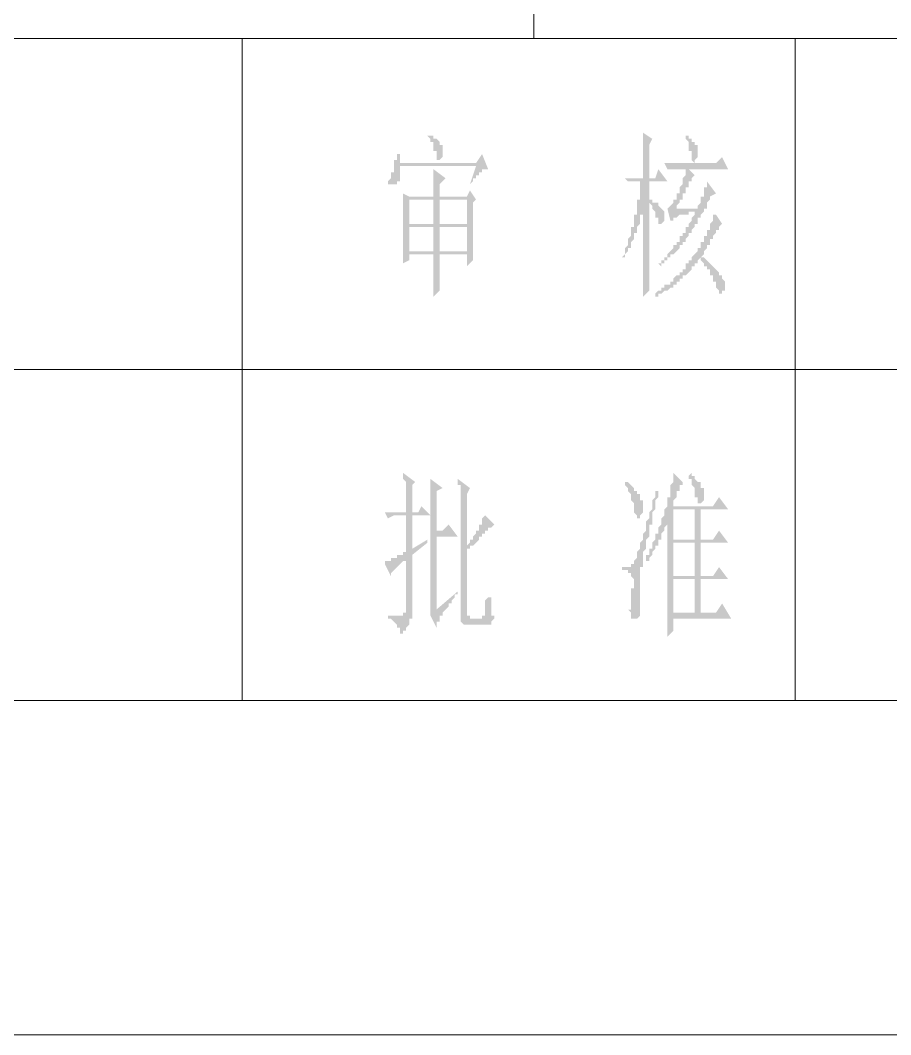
# Model space of a CAD drawing. Header units: millimetres. Extents: x 0 to 275, y 0 to 194.
# Drawn here: x 161.93 to 180.12, y 6.9 to 28.11 of the extents above; entities that cross this region are included whole.
import ezdxf

# ---------------------------------------------------------------- set-up
doc = ezdxf.new("R2010")
doc.units = ezdxf.units.MM

msp = doc.modelspace()

# ---------------------------------------------------------------- hatches: boundary and pattern name
h = msp.add_hatch(color=0)
h.paths.add_polyline_path([(170.053, 24.362833), (170.561, 24.362833), (170.561, 23.854833), (170.053, 23.854833)])
h.paths.add_polyline_path([(170.688, 24.362833), (171.2595, 24.362833), (171.2595, 23.854833), (170.688, 23.854833)])
h.paths.add_polyline_path([(170.053, 23.791333), (170.561, 23.791333), (170.561, 23.283333), (170.053, 23.283333)])
h.paths.add_polyline_path([(170.688, 23.791333), (171.2595, 23.791333), (171.2595, 23.283333), (170.688, 23.283333)])
h.paths.add_polyline_path([(170.561, 24.426333), (170.053, 24.426333), (169.926, 24.489833), (169.926, 24.426333), (169.926, 24.362833), (169.926, 24.299333), (169.926, 24.235833), (169.926, 24.172333), (169.926, 24.108833), (169.926, 24.045333), (169.926, 23.981833), (169.926, 23.918333), (169.926, 23.854833), (169.926, 23.791333), (169.926, 23.727833), (169.926, 23.664333), (169.926, 23.600833), (169.926, 23.537333), (169.926, 23.473833), (169.926, 23.410333), (169.926, 23.346833), (169.926, 23.283333), (169.926, 23.219833), (169.926, 23.156333), (169.926, 23.092833), (169.926, 23.029333), (170.053, 23.092833), (170.053, 23.219833), (170.561, 23.219833), (170.561, 23.156333), (170.561, 23.092833), (170.561, 23.029333), (170.561, 22.965833), (170.561, 22.902333), (170.561, 22.838833), (170.561, 22.775333), (170.561, 22.711833), (170.561, 22.648333), (170.561, 22.584833), (170.561, 22.521333), (170.561, 22.457833), (170.561, 22.394333), (170.561, 22.330833), (170.688, 22.457833), (170.688, 22.521333), (170.688, 22.584833), (170.688, 22.648333), (170.688, 22.711833), (170.688, 22.775333), (170.688, 22.838833), (170.688, 22.902333), (170.688, 22.965833), (170.688, 23.029333), (170.688, 23.092833), (170.688, 23.156333), (170.688, 23.219833), (171.2595, 23.219833), (171.2595, 22.965833), (171.3865, 23.092833), (171.3865, 23.156333), (171.3865, 23.219833), (171.3865, 23.283333), (171.3865, 23.346833), (171.3865, 23.410333), (171.3865, 23.473833), (171.3865, 23.537333), (171.3865, 23.600833), (171.3865, 23.664333), (171.3865, 23.727833), (171.3865, 23.791333), (171.3865, 23.854833), (171.3865, 23.918333), (171.3865, 23.981833), (171.3865, 24.045333), (171.3865, 24.108833), (171.3865, 24.172333), (171.3865, 24.235833), (171.3865, 24.299333), (171.45, 24.362833), (171.323, 24.553333), (171.2595, 24.426333), (170.688, 24.426333), (170.688, 24.680333), (170.815, 24.807333), (170.561, 24.997833), (170.561, 24.934333), (170.561, 24.870833), (170.561, 24.807333), (170.561, 24.743833), (170.561, 24.680333), (170.561, 24.616833), (170.561, 24.553333), (170.561, 24.489833)])
h.paths.add_polyline_path([(170.434, 25.696333), (170.4975, 25.632833), (170.4975, 25.569333), (170.561, 25.569333), (170.561, 25.505833), (170.561, 25.442333), (170.561, 25.378833), (170.6245, 25.378833), (170.6245, 25.315333), (170.6245, 25.251833), (170.6245, 25.188333), (170.688, 25.188333), (170.7515, 25.251833), (170.7515, 25.315333), (170.7515, 25.378833), (170.7515, 25.442333), (170.7515, 25.505833), (170.688, 25.505833), (170.688, 25.569333), (170.6245, 25.632833), (170.561, 25.632833), (170.561, 25.696333), (170.4975, 25.696333)])
h.paths.add_polyline_path([(171.323, 24.680333), (171.3865, 24.743833), (171.3865, 24.807333), (171.45, 24.807333), (171.45, 24.870833), (171.5135, 24.870833), (171.5135, 24.934333), (171.577, 24.934333), (171.577, 24.997833), (171.6405, 24.997833), (171.704, 24.997833), (171.577, 25.315333), (171.45, 25.124833), (169.8625, 25.124833), (169.8625, 25.315333), (169.799, 25.315333), (169.799, 25.251833), (169.799, 25.188333), (169.7355, 25.188333), (169.7355, 25.124833), (169.7355, 25.061333), (169.7355, 24.997833), (169.7355, 24.934333), (169.672, 24.934333), (169.672, 24.870833), (169.672, 24.807333), (169.6085, 24.743833), (169.6085, 24.680333), (169.672, 24.680333), (169.7355, 24.680333), (169.799, 24.680333), (169.799, 24.743833), (169.8625, 24.743833), (169.8625, 24.807333), (169.8625, 24.870833), (169.8625, 24.934333), (169.8625, 24.997833), (169.8625, 25.061333), (171.45, 25.061333)])
h = msp.add_hatch(color=0)
h.paths.add_polyline_path([(175.8315, 25.696333), (175.8315, 25.632833), (175.895, 25.569333), (175.895, 25.505833), (175.895, 25.442333), (175.895, 25.378833), (175.9585, 25.378833), (175.9585, 25.315333), (175.9585, 25.251833), (175.9585, 25.188333), (176.022, 25.124833), (176.022, 25.188333), (176.0855, 25.251833), (176.0855, 25.315333), (176.0855, 25.378833), (176.0855, 25.442333), (176.0855, 25.505833), (176.022, 25.505833), (176.022, 25.569333), (175.9585, 25.569333), (175.9585, 25.632833), (175.895, 25.632833), (175.895, 25.696333)])
h.paths.add_polyline_path([(175.5775, 24.172333), (175.641, 24.172333), (175.641, 24.235833), (175.7045, 24.299333), (175.7045, 24.362833), (175.768, 24.362833), (175.768, 24.426333), (175.768, 24.489833), (175.8315, 24.489833), (175.8315, 24.553333), (175.8315, 24.616833), (175.895, 24.616833), (175.895, 24.680333), (175.895, 24.743833), (175.9585, 24.743833), (175.9585, 24.807333), (176.022, 24.870833), (175.895, 24.997833), (176.7205, 24.997833), (176.5935, 25.251833), (176.4665, 25.124833), (175.387, 25.124833), (175.4505, 24.997833), (175.514, 24.997833), (175.8315, 24.997833), (175.8315, 24.934333), (175.8315, 24.870833), (175.768, 24.807333), (175.768, 24.743833), (175.768, 24.680333), (175.7045, 24.616833), (175.7045, 24.553333), (175.7045, 24.489833), (175.641, 24.489833), (175.641, 24.426333), (175.641, 24.362833), (175.5775, 24.362833), (175.5775, 24.299333), (175.514, 24.235833), (175.4505, 24.172333), (175.514, 23.918333), (175.5775, 23.918333), (175.5775, 23.981833), (175.641, 23.981833), (175.7045, 24.045333), (175.768, 24.045333), (175.8315, 24.045333), (175.895, 24.045333), (175.895, 24.108833), (175.9585, 24.108833), (176.022, 24.108833), (176.022, 24.045333), (175.9585, 23.981833), (175.9585, 23.918333), (175.895, 23.854833), (175.895, 23.791333), (175.8315, 23.791333), (175.8315, 23.727833), (175.8315, 23.664333), (175.768, 23.664333), (175.768, 23.600833), (175.7045, 23.600833), (175.7045, 23.537333), (175.7045, 23.473833), (175.641, 23.473833), (175.641, 23.410333), (175.5775, 23.410333), (175.5775, 23.346833), (175.514, 23.283333), (175.4505, 23.219833), (175.4505, 23.156333), (175.387, 23.156333), (175.387, 23.092833), (175.3235, 23.092833), (175.3235, 23.029333), (175.26, 23.029333), (175.3235, 22.965833), (175.3235, 23.029333), (175.387, 23.029333), (175.387, 23.092833), (175.4505, 23.092833), (175.4505, 23.156333), (175.514, 23.156333), (175.514, 23.219833), (175.5775, 23.219833), (175.641, 23.283333), (175.7045, 23.346833), (175.7045, 23.410333), (175.768, 23.410333), (175.768, 23.473833), (175.8315, 23.473833), (175.8315, 23.537333), (175.895, 23.600833), (175.895, 23.664333), (175.9585, 23.664333), (175.9585, 23.727833), (176.022, 23.791333), (176.022, 23.854833), (176.0855, 23.854833), (176.0855, 23.918333), (176.0855, 23.981833), (176.149, 23.981833), (176.149, 24.045333), (176.2125, 24.108833), (176.2125, 24.172333), (176.276, 24.172333), (176.276, 24.235833), (176.276, 24.299333), (176.3395, 24.362833), (176.3395, 24.426333), (176.4665, 24.489833), (176.276, 24.743833), (176.276, 24.680333), (176.276, 24.616833), (176.2125, 24.616833), (176.2125, 24.553333), (176.2125, 24.489833), (176.2125, 24.426333), (176.149, 24.426333), (176.149, 24.362833), (176.149, 24.299333), (176.0855, 24.235833), (176.0855, 24.172333)])
h.paths.add_polyline_path([(176.4665, 24.045333), (176.403, 24.045333), (176.403, 23.981833), (176.403, 23.918333), (176.3395, 23.854833), (176.3395, 23.791333), (176.3395, 23.727833), (176.276, 23.727833), (176.276, 23.664333), (176.276, 23.600833), (176.2125, 23.600833), (176.2125, 23.537333), (176.2125, 23.473833), (176.149, 23.473833), (176.149, 23.410333), (176.149, 23.346833), (176.0855, 23.346833), (176.0855, 23.283333), (176.022, 23.219833), (175.9585, 23.156333), (175.9585, 23.092833), (175.895, 23.092833), (175.895, 23.029333), (175.8315, 23.029333), (175.8315, 22.965833), (175.8315, 22.902333), (175.768, 22.902333), (175.768, 22.838833), (175.7045, 22.838833), (175.7045, 22.775333), (175.641, 22.775333), (175.5775, 22.711833), (175.5775, 22.648333), (175.514, 22.648333), (175.514, 22.584833), (175.4505, 22.584833), (175.387, 22.584833), (175.387, 22.521333), (175.3235, 22.521333), (175.3235, 22.457833), (175.26, 22.457833), (175.1965, 22.394333), (175.1965, 22.330833), (175.26, 22.330833), (175.26, 22.394333), (175.3235, 22.394333), (175.387, 22.457833), (175.4505, 22.457833), (175.514, 22.521333), (175.5775, 22.521333), (175.5775, 22.584833), (175.641, 22.584833), (175.641, 22.648333), (175.7045, 22.648333), (175.7045, 22.711833), (175.768, 22.711833), (175.768, 22.775333), (175.8315, 22.775333), (175.895, 22.838833), (175.9585, 22.902333), (175.9585, 22.965833), (176.022, 22.965833), (176.022, 23.029333), (176.0855, 23.029333), (176.0855, 23.092833), (176.149, 23.156333), (176.149, 23.092833), (176.2125, 23.029333), (176.2125, 22.965833), (176.276, 22.965833), (176.276, 22.902333), (176.3395, 22.902333), (176.3395, 22.838833), (176.3395, 22.775333), (176.403, 22.775333), (176.403, 22.711833), (176.403, 22.648333), (176.4665, 22.648333), (176.4665, 22.584833), (176.4665, 22.521333), (176.53, 22.457833), (176.53, 22.394333), (176.5935, 22.394333), (176.5935, 22.457833), (176.657, 22.457833), (176.657, 22.521333), (176.657, 22.584833), (176.657, 22.648333), (176.5935, 22.711833), (176.5935, 22.775333), (176.53, 22.775333), (176.53, 22.838833), (176.4665, 22.902333), (176.403, 22.965833), (176.3395, 23.029333), (176.276, 23.092833), (176.2125, 23.156333), (176.149, 23.156333), (176.2125, 23.219833), (176.2125, 23.283333), (176.276, 23.346833), (176.276, 23.410333), (176.3395, 23.410333), (176.3395, 23.473833), (176.3395, 23.537333), (176.403, 23.537333), (176.403, 23.600833), (176.4665, 23.664333), (176.4665, 23.727833), (176.53, 23.727833), (176.53, 23.791333), (176.5935, 23.854833)])
h.paths.add_polyline_path([(175.0695, 23.156333), (175.0695, 24.299333), (175.133, 24.235833), (175.133, 24.172333), (175.1965, 24.108833), (175.1965, 24.045333), (175.1965, 23.981833), (175.26, 23.981833), (175.26, 23.918333), (175.26, 23.854833), (175.3235, 23.854833), (175.387, 23.918333), (175.387, 23.981833), (175.387, 24.045333), (175.387, 24.108833), (175.3235, 24.172333), (175.26, 24.235833), (175.26, 24.299333), (175.1965, 24.299333), (175.133, 24.299333), (175.133, 24.362833), (175.0695, 24.362833), (175.0695, 24.743833), (175.4505, 24.743833), (175.26, 24.997833), (175.1965, 24.807333), (175.0695, 24.807333), (175.0695, 25.505833), (175.133, 25.632833), (174.9425, 25.759833), (174.9425, 25.696333), (174.9425, 25.632833), (174.9425, 25.569333), (174.9425, 25.505833), (174.9425, 25.442333), (174.9425, 25.378833), (174.9425, 25.315333), (174.9425, 25.251833), (174.9425, 25.188333), (174.9425, 25.124833), (174.9425, 25.061333), (174.9425, 24.997833), (174.9425, 24.934333), (174.9425, 24.870833), (174.9425, 24.807333), (174.5615, 24.807333), (174.625, 24.743833), (174.6885, 24.743833), (174.9425, 24.743833), (174.879, 24.743833), (174.879, 24.680333), (174.879, 24.616833), (174.879, 24.553333), (174.879, 24.489833), (174.879, 24.426333), (174.879, 24.362833), (174.8155, 24.362833), (174.8155, 24.299333), (174.8155, 24.235833), (174.8155, 24.172333), (174.8155, 24.108833), (174.8155, 24.045333), (174.752, 24.045333), (174.752, 23.981833), (174.752, 23.918333), (174.752, 23.854833), (174.752, 23.791333), (174.6885, 23.791333), (174.6885, 23.727833), (174.6885, 23.664333), (174.6885, 23.600833), (174.625, 23.537333), (174.625, 23.473833), (174.625, 23.410333), (174.5615, 23.346833), (174.5615, 23.283333), (174.5615, 23.219833), (174.498, 23.156333), (174.5615, 23.156333), (174.5615, 23.219833), (174.625, 23.283333), (174.625, 23.346833), (174.6885, 23.346833), (174.6885, 23.410333), (174.6885, 23.473833), (174.752, 23.537333), (174.752, 23.600833), (174.752, 23.664333), (174.8155, 23.664333), (174.8155, 23.727833), (174.8155, 23.791333), (174.879, 23.854833), (174.879, 23.918333), (174.879, 23.981833), (174.879, 24.045333), (174.9425, 24.045333), (174.9425, 24.108833), (174.9425, 24.045333), (174.9425, 23.981833), (174.9425, 23.918333), (174.9425, 23.854833), (174.9425, 23.791333), (174.9425, 23.727833), (174.9425, 23.664333), (174.9425, 23.600833), (174.9425, 23.537333), (174.9425, 23.473833), (174.9425, 23.410333), (174.9425, 23.346833), (174.9425, 23.283333), (174.9425, 23.219833), (174.9425, 23.156333), (174.9425, 23.092833), (174.9425, 23.029333), (174.9425, 22.965833), (174.9425, 22.902333), (174.9425, 22.838833), (174.9425, 22.775333), (174.9425, 22.711833), (174.9425, 22.648333), (174.9425, 22.584833), (174.9425, 22.521333), (174.9425, 22.457833), (174.9425, 22.394333), (174.9425, 22.330833), (175.0695, 22.457833), (175.0695, 22.521333), (175.0695, 22.584833), (175.0695, 22.648333), (175.0695, 22.711833), (175.0695, 22.775333), (175.0695, 22.838833), (175.0695, 22.902333), (175.0695, 22.965833), (175.0695, 23.029333), (175.0695, 23.092833)])
h = msp.add_hatch(color=0)
h.paths.add_polyline_path([(170.4975, 15.663333), (170.6245, 15.409333), (170.6245, 15.472833), (170.6245, 15.536333), (170.688, 15.536333), (170.688, 15.599833), (170.688, 15.663333), (170.7515, 15.663333), (170.7515, 15.726833), (170.815, 15.790333), (170.8785, 15.853833), (170.8785, 15.917333), (170.942, 15.917333), (170.942, 15.980833), (171.0055, 16.044333), (171.0055, 16.107833), (171.069, 16.107833), (171.069, 16.171333), (170.6245, 15.790333), (170.6245, 17.314333), (171.069, 17.314333), (170.8785, 17.568333), (170.7515, 17.441333), (170.6245, 17.441333), (170.6245, 18.266833), (170.7515, 18.330333), (170.4975, 18.520833), (170.4975, 18.457333), (170.4975, 18.393833), (170.4975, 18.330333), (170.4975, 18.266833), (170.4975, 18.203333), (170.4975, 18.139833), (170.4975, 18.076333), (170.4975, 18.012833), (170.4975, 17.949333), (170.4975, 17.885833), (170.4975, 15.980833), (170.4975, 15.917333), (170.4975, 15.853833), (170.4975, 15.790333), (170.4975, 15.726833)])
h.paths.add_polyline_path([(171.1325, 15.790333), (171.1325, 15.726833), (171.1325, 15.663333), (171.1325, 15.599833), (171.1325, 15.536333), (171.196, 15.472833), (171.2595, 15.472833), (171.323, 15.472833), (171.6405, 15.472833), (171.704, 15.472833), (171.7675, 15.472833), (171.7675, 15.536333), (171.831, 15.599833), (171.831, 15.663333), (171.7675, 15.663333), (171.7675, 15.726833), (171.7675, 15.790333), (171.7675, 15.853833), (171.7675, 15.917333), (171.7675, 15.980833), (171.7675, 16.044333), (171.704, 16.044333), (171.704, 16.107833), (171.704, 16.171333), (171.704, 16.234833), (171.704, 16.298333), (171.704, 16.234833), (171.704, 16.171333), (171.704, 16.107833), (171.704, 16.044333), (171.6405, 15.980833), (171.6405, 15.917333), (171.6405, 15.853833), (171.6405, 15.790333), (171.6405, 15.726833), (171.6405, 15.663333), (171.577, 15.663333), (171.577, 15.599833), (171.323, 15.599833), (171.323, 15.663333), (171.2595, 15.663333), (171.2595, 15.726833), (171.2595, 15.790333), (171.2595, 16.996833), (171.2595, 17.060333), (171.323, 17.060333), (171.323, 17.123833), (171.3865, 17.123833), (171.45, 17.187333), (171.5135, 17.250833), (171.5135, 17.314333), (171.577, 17.314333), (171.577, 17.377833), (171.6405, 17.377833), (171.6405, 17.441333), (171.704, 17.441333), (171.704, 17.504833), (171.7675, 17.504833), (171.831, 17.568333), (171.6405, 17.758833), (171.577, 17.695333), (171.577, 17.631833), (171.577, 17.568333), (171.5135, 17.568333), (171.5135, 17.504833), (171.5135, 17.441333), (171.45, 17.441333), (171.45, 17.377833), (171.3865, 17.314333), (171.3865, 17.250833), (171.323, 17.250833), (171.323, 17.187333), (171.2595, 17.123833), (171.2595, 18.203333), (171.323, 18.330333), (171.069, 18.520833), (171.069, 18.457333), (171.069, 18.393833), (171.1325, 18.393833), (171.1325, 18.330333), (171.1325, 18.266833), (171.1325, 18.203333), (171.1325, 18.139833), (171.1325, 18.076333), (171.1325, 18.012833), (171.1325, 17.949333)])
h.paths.add_polyline_path([(169.545, 16.742833), (169.672, 16.488833), (169.672, 16.552333), (169.7355, 16.615833), (169.799, 16.679333), (169.8625, 16.742833), (169.926, 16.806333), (169.9895, 16.806333), (169.9895, 15.790333), (169.9895, 15.726833), (169.926, 15.726833), (169.926, 15.663333), (169.8625, 15.663333), (169.799, 15.663333), (169.7355, 15.663333), (169.672, 15.663333), (169.6085, 15.663333), (169.6085, 15.599833), (169.672, 15.599833), (169.7355, 15.536333), (169.799, 15.472833), (169.799, 15.409333), (169.8625, 15.409333), (169.8625, 15.345833), (169.8625, 15.282333), (169.926, 15.282333), (169.926, 15.345833), (169.9895, 15.345833), (169.9895, 15.409333), (170.053, 15.472833), (170.053, 15.536333), (170.053, 15.599833), (170.1165, 15.599833), (170.1165, 15.663333), (170.1165, 15.726833), (170.1165, 15.790333), (170.1165, 16.933333), (170.434, 17.187333), (170.434, 17.250833), (170.1165, 17.060333), (170.1165, 17.758833), (170.4975, 17.758833), (170.307, 17.949333), (170.2435, 17.822333), (170.1165, 17.822333), (170.1165, 18.393833), (170.18, 18.457333), (169.926, 18.647833), (169.926, 18.584333), (169.926, 18.520833), (169.9895, 18.457333), (169.9895, 18.393833), (169.9895, 18.330333), (169.9895, 18.266833), (169.9895, 18.203333), (169.9895, 18.139833), (169.9895, 18.076333), (169.9895, 18.012833), (169.9895, 17.949333), (169.9895, 17.885833), (169.9895, 17.822333), (169.545, 17.822333), (169.6085, 17.695333), (169.7355, 17.758833), (169.9895, 17.758833), (169.9895, 16.996833), (169.926, 16.996833), (169.926, 16.933333), (169.8625, 16.933333), (169.799, 16.933333), (169.799, 16.869833), (169.7355, 16.869833), (169.672, 16.869833), (169.672, 16.806333), (169.6085, 16.806333), (169.545, 16.806333)])
h = msp.add_hatch(color=0)
h.paths.add_polyline_path([(175.4505, 15.218833), (175.5775, 15.345833), (175.5775, 15.599833), (176.784, 15.599833), (176.5935, 15.917333), (176.4665, 15.726833), (176.149, 15.726833), (176.149, 16.425333), (176.7205, 16.425333), (176.53, 16.679333), (176.403, 16.488833), (176.149, 16.488833), (176.149, 17.187333), (176.7205, 17.187333), (176.53, 17.441333), (176.403, 17.250833), (176.149, 17.250833), (176.149, 17.885833), (176.7205, 17.885833), (176.53, 18.139833), (176.403, 17.949333), (175.5775, 17.949333), (175.5775, 18.012833), (175.5775, 18.076333), (175.641, 18.139833), (175.641, 18.203333), (175.641, 18.266833), (175.7045, 18.266833), (175.7045, 18.330333), (175.7045, 18.393833), (175.768, 18.393833), (175.768, 18.457333), (175.5775, 18.647833), (175.5775, 18.584333), (175.5775, 18.520833), (175.5775, 18.457333), (175.514, 18.393833), (175.514, 18.330333), (175.514, 18.266833), (175.514, 18.203333), (175.514, 18.139833), (175.4505, 18.139833), (175.4505, 18.076333), (175.4505, 18.012833), (175.4505, 17.949333), (175.387, 17.885833), (175.387, 17.822333), (175.387, 17.758833), (175.3235, 17.695333), (175.3235, 17.631833), (175.3235, 17.568333), (175.26, 17.504833), (175.26, 17.441333), (175.26, 17.377833), (175.1965, 17.377833), (175.1965, 17.314333), (175.1965, 17.250833), (175.133, 17.187333), (175.133, 17.123833), (175.133, 17.060333), (175.0695, 17.060333), (175.0695, 16.996833), (175.0695, 16.933333), (175.006, 16.933333), (175.006, 16.869833), (175.006, 16.806333), (175.0695, 16.806333), (175.0695, 16.869833), (175.133, 16.933333), (175.133, 16.996833), (175.1965, 17.060333), (175.1965, 17.123833), (175.26, 17.123833), (175.26, 17.187333), (175.26, 17.250833), (175.3235, 17.250833), (175.3235, 17.314333), (175.3235, 17.377833), (175.387, 17.441333), (175.387, 17.504833), (175.4505, 17.568333), (175.4505, 15.980833), (175.4505, 15.917333), (175.4505, 15.853833), (175.4505, 15.790333), (175.4505, 15.726833), (175.4505, 15.663333), (175.4505, 15.599833), (175.4505, 15.536333), (175.4505, 15.472833), (175.4505, 15.409333), (175.4505, 15.345833), (175.4505, 15.282333)])
h.paths.add_polyline_path([(176.022, 17.885833), (176.022, 17.250833), (175.5775, 17.250833), (175.5775, 17.885833)])
h.paths.add_polyline_path([(175.5775, 17.187333), (176.022, 17.187333), (176.022, 16.488833), (175.5775, 16.488833)])
h.paths.add_polyline_path([(175.5775, 16.425333), (176.022, 16.425333), (176.022, 15.726833), (175.5775, 15.726833)])
h.paths.add_polyline_path([(175.895, 18.584333), (175.895, 18.520833), (175.9585, 18.520833), (175.9585, 18.457333), (175.9585, 18.393833), (176.022, 18.330333), (176.022, 18.266833), (176.022, 18.203333), (176.022, 18.139833), (176.0855, 18.139833), (176.0855, 18.076333), (176.0855, 18.012833), (176.149, 18.012833), (176.2125, 18.076333), (176.2125, 18.139833), (176.2125, 18.203333), (176.2125, 18.266833), (176.2125, 18.330333), (176.149, 18.330333), (176.149, 18.393833), (176.149, 18.457333), (176.0855, 18.457333), (176.022, 18.520833), (176.022, 18.584333), (175.9585, 18.584333), (175.9585, 18.647833)])
h.paths.add_polyline_path([(174.5615, 18.457333), (174.5615, 18.393833), (174.625, 18.330333), (174.625, 18.266833), (174.6885, 18.203333), (174.6885, 18.139833), (174.6885, 18.076333), (174.752, 18.012833), (174.752, 17.949333), (174.752, 17.885833), (174.752, 17.822333), (174.8155, 17.758833), (174.8155, 17.695333), (174.879, 17.695333), (174.879, 17.758833), (174.9425, 17.822333), (174.9425, 17.885833), (174.9425, 17.949333), (174.9425, 18.012833), (174.9425, 18.076333), (174.879, 18.076333), (174.879, 18.139833), (174.879, 18.203333), (174.8155, 18.203333), (174.8155, 18.266833), (174.752, 18.266833), (174.752, 18.330333), (174.6885, 18.393833), (174.625, 18.457333)])
h.paths.add_polyline_path([(174.498, 16.679333), (174.498, 16.615833), (174.5615, 16.615833), (174.625, 16.615833), (174.625, 16.552333), (174.6885, 16.552333), (174.6885, 16.488833), (174.752, 16.425333), (174.752, 16.361833), (174.752, 16.298333), (174.752, 16.234833), (174.6885, 16.234833), (174.6885, 16.171333), (174.6885, 16.107833), (174.6885, 16.044333), (174.6885, 15.980833), (174.6885, 15.917333), (174.6885, 15.853833), (174.6885, 15.790333), (174.625, 15.790333), (174.6885, 15.726833), (174.6885, 15.663333), (174.6885, 15.599833), (174.752, 15.599833), (174.8155, 15.599833), (174.879, 15.663333), (174.879, 15.726833), (174.879, 15.790333), (174.879, 15.853833), (174.879, 15.917333), (174.879, 15.980833), (174.879, 16.044333), (174.879, 16.107833), (174.879, 16.171333), (174.879, 16.234833), (174.879, 16.298333), (174.879, 16.361833), (174.879, 16.425333), (174.879, 16.488833), (174.879, 16.552333), (174.879, 16.615833), (174.879, 16.679333), (174.9425, 16.679333), (174.9425, 16.742833), (174.9425, 16.806333), (174.9425, 16.869833), (174.9425, 16.933333), (174.9425, 16.996833), (175.006, 17.060333), (175.006, 17.123833), (175.006, 17.187333), (175.006, 17.250833), (175.0695, 17.314333), (175.0695, 17.377833), (175.0695, 17.441333), (175.0695, 17.504833), (175.0695, 17.568333), (175.133, 17.568333), (175.133, 17.631833), (175.133, 17.695333), (175.133, 17.758833), (175.133, 17.822333), (175.1965, 17.885833), (175.1965, 17.949333), (175.1965, 18.012833), (175.1965, 18.076333), (175.26, 18.139833), (175.26, 18.203333), (175.26, 18.266833), (175.1965, 18.266833), (175.1965, 18.203333), (175.1965, 18.139833), (175.133, 18.076333), (175.133, 18.012833), (175.133, 17.949333), (175.133, 17.885833), (175.0695, 17.822333), (175.0695, 17.758833), (175.0695, 17.695333), (175.006, 17.631833), (175.006, 17.568333), (175.006, 17.504833), (175.006, 17.441333), (174.9425, 17.377833), (174.9425, 17.314333), (174.9425, 17.250833), (174.879, 17.187333), (174.879, 17.123833), (174.879, 17.060333), (174.8155, 16.996833), (174.8155, 16.933333), (174.8155, 16.869833), (174.752, 16.806333), (174.752, 16.742833), (174.6885, 16.742833), (174.6885, 16.679333), (174.625, 16.679333), (174.5615, 16.679333)])

# ---------------------------------------------------------------- linework, layer by layer
at = {"color": 0, "lineweight": 0}
msp.add_lwpolyline([(270.7005, 48.556333), (270.7005, 6.900333), (136.779, 6.900333), (136.779, 48.556333)], close=True, dxfattribs=at)
for points in [[(172.6565, 27.728333), (172.6565, 48.556333)], [(270.7005, 44.746333), (270.7005, 6.900333), (18.9865, 6.900333)], [(233.4895, 27.728333), (136.779, 27.728333)], [(166.5605, 13.885333), (166.5605, 27.728333)], [(178.1175, 13.885333), (178.1175, 27.728333)], [(136.779, 20.806833), (198.755, 20.806833)], [(136.779, 13.885333), (196.2785, 13.885333)]]:
    msp.add_lwpolyline(points, dxfattribs=at)

doc.saveas('drawing.dxf')
